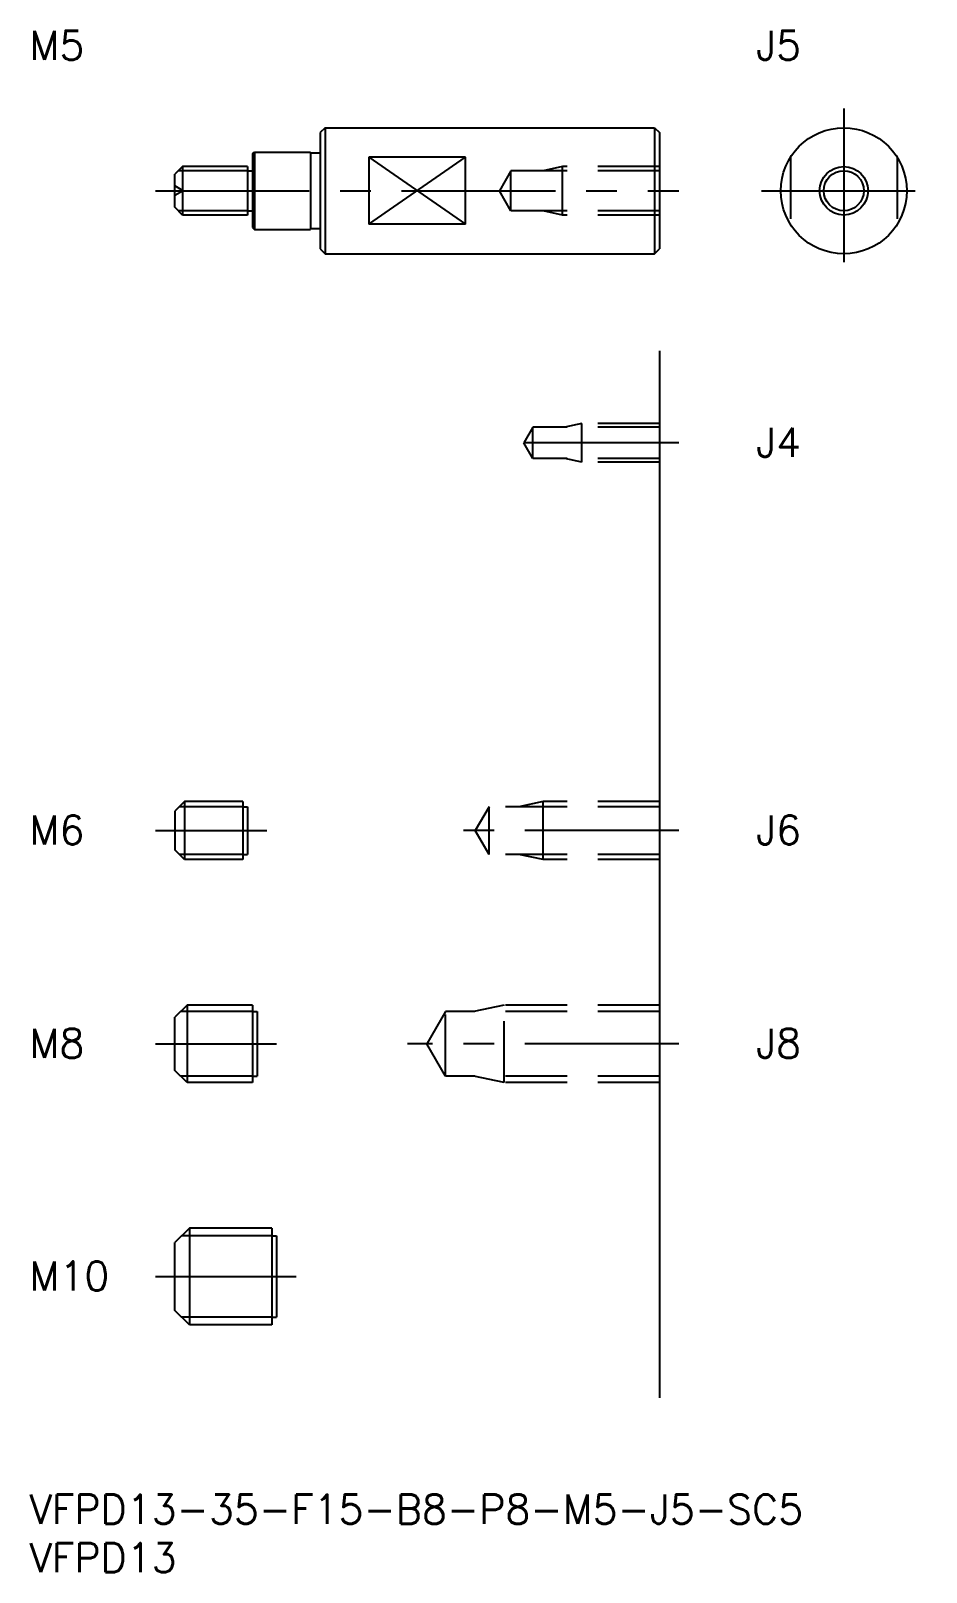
# Model space of a CAD drawing. Extents: x 0 to 93, y -8 to 151.
import ezdxf

# ---------------------------------------------------------------- set-up
doc = ezdxf.new("R2010")
doc.units = 0
doc.header["$LTSCALE"] = 0.5
doc.linetypes.add('CENTER', pattern=[50.8, 31.75, -6.35, 6.35, -6.35])
doc.linetypes.add('DASHED', pattern=[19.05, 12.7, -6.35])
for name, color, linetype in [('MSM_CENTER', 1, 'CENTER'), ('MSM_CONTINUOUS', 7, 'CONTINUOUS'), ('MSM_DASHED', 4, 'DASHED'), ('MSM_NARROW', 5, 'CONTINUOUS'), ('MSM_PART_NUMBER', 7, 'CONTINUOUS')]:
    doc.layers.add(name, color=color, linetype=linetype)
doc.styles.get("Standard").update_dxf_attribs({"font": 'txt.shx', "height": 1, "bigfont": 'bigfont.shx'})

# ---------------------------------------------------------------- blocks, each defined once
blk = doc.blocks.new('*U10')
at = {"layer": 'MSM_PART_NUMBER'}
blk.add_text('VFPD13-35-F15-B8-P8-M5-J5-SC5', height=3, dxfattribs=at).set_placement((0, -3))
blk = doc.blocks.new('*U11')
at = {"layer": 'MSM_PART_NUMBER'}
blk.add_text('VFPD13', height=3, dxfattribs=at).set_placement((0, -8))
blk = doc.blocks.new('*U12')
at = {"layer": 'MSM_PART_NUMBER'}
blk.add_text('M10', height=3, dxfattribs=at).set_placement((0, 21.06))
blk = doc.blocks.new('*U13')
at = {"layer": 'MSM_PART_NUMBER'}
blk.add_text('M8', height=3, dxfattribs=at).set_placement((0, 45.06))
blk = doc.blocks.new('*U14')
at = {"layer": 'MSM_PART_NUMBER'}
blk.add_text('M6', height=3, dxfattribs=at).set_placement((0, 67.06))
blk = doc.blocks.new('*U15')
at = {"layer": 'MSM_PART_NUMBER'}
blk.add_text('J8', height=3, dxfattribs=at).set_placement((75, 45.06))
blk = doc.blocks.new('*U16')
at = {"layer": 'MSM_PART_NUMBER'}
blk.add_text('J6', height=3, dxfattribs=at).set_placement((75, 67.06))
blk = doc.blocks.new('*U17')
at = {"layer": 'MSM_PART_NUMBER'}
blk.add_text('J4', height=3, dxfattribs=at).set_placement((75, 107.06))
blk = doc.blocks.new('*U18')
at = {"layer": 'MSM_PART_NUMBER'}
blk.add_text('M5', height=3, dxfattribs=at).set_placement((0, 148))
blk = doc.blocks.new('*U19')
at = {"layer": 'MSM_PART_NUMBER'}
blk.add_text('J5', height=3, rotation=360, dxfattribs=at).set_placement((75, 148))

msp = doc.modelspace()

# ---------------------------------------------------------------- linework, layer by layer
at = {"layer": 'MSM_CENTER'}
for p, q in [((84.04, 143), (84.04, 126)), ((13, 134.5), (67, 134.5)), ((75.54, 134.5), (92.54, 134.5)), ((67, 108.5), (49, 108.5)), ((13, 68.5), (24.5, 68.5)), ((67, 68.5), (44, 68.5)), ((13, 46.5), (25.5, 46.5)), ((67, 46.5), (39, 46.5)), ((13, 22.5), (27.5, 22.5))]:
    msp.add_line(p, q, dxfattribs=at)
at = {"layer": 'MSM_CONTINUOUS'}
for p, q in [((30.5, 141), (30, 140.5)), ((30, 140.5), (30, 128.5)), ((30.5, 141), (64.5, 141)), ((30.5, 141), (30.5, 128)), ((64.5, 141), (64.5, 128)), ((64.5, 141), (65, 140.5)), ((65, 140.5), (65, 128.5)), ((23, 138.3), (23.2, 138.5)), ((23.2, 138.5), (29, 138.5)), ((23.2, 138.5), (23.2, 130.5)), ((29, 138.5), (29, 130.5)), ((29, 138.4), (30, 138.4)), ((15.8, 137), (15, 136.2)), ((22.5, 137), (15.8, 137)), ((15.8, 137), (15.8, 132)), ((22.5, 137), (22.5, 132)), ((23, 138.3), (23, 130.7)), ((45, 137.96), (35, 137.96)), ((35, 137.96), (35, 131.04)), ((45, 131.04), (45, 137.96)), ((15, 132.8), (15, 136.2)), ((22.5, 136.57), (23, 136.57)), ((15.8, 132), (15, 132.8)), ((22.5, 132), (15.8, 132)), ((22.5, 132.43), (23, 132.43)), ((23, 130.7), (23.2, 130.5)), ((23.2, 130.5), (29, 130.5)), ((29, 130.6), (30, 130.6)), ((45, 131.04), (35, 131.04)), ((30, 128.5), (30.5, 128)), ((30.5, 128), (64.5, 128)), ((64.5, 128), (65, 128.5)), ((65, 118), (65, 10)), ((16, 71.5), (15, 70.5)), ((15, 70.5), (15, 66.5)), ((22, 71.5), (16, 71.5)), ((16, 71.5), (16, 65.5)), ((22, 71.5), (22, 65.5)), ((22, 70.96), (22.5, 70.96)), ((22.5, 70.96), (22.5, 66.04)), ((16, 65.5), (15, 66.5)), ((22, 65.5), (16, 65.5)), ((22, 66.04), (22.5, 66.04)), ((16.25, 50.5), (15, 49.25)), ((23, 50.5), (16.25, 50.5)), ((16.25, 50.5), (16.25, 42.5)), ((23, 50.5), (23, 42.5)), ((23, 49.82), (23.5, 49.82)), ((23.5, 49.82), (23.5, 43.18)), ((15, 43.75), (15, 49.25)), ((16.25, 42.5), (15, 43.75)), ((23, 43.18), (23.5, 43.18)), ((23, 42.5), (16.25, 42.5)), ((16.5, 27.5), (15, 26)), ((25, 27.5), (16.5, 27.5)), ((16.5, 27.5), (16.5, 17.5)), ((25, 27.5), (25, 17.5)), ((15, 19), (15, 26)), ((25, 26.69), (25.5, 26.69)), ((25.5, 26.69), (25.5, 18.31)), ((16.5, 17.5), (15, 19)), ((25, 17.5), (16.5, 17.5)), ((25, 18.31), (25.5, 18.31))]:
    msp.add_line(p, q, dxfattribs=at)
for radius in [6.5, 2.07]:
    msp.add_circle((84.04, 134.5), radius, dxfattribs=at)
at = {"layer": 'MSM_DASHED'}
for p, q in [((55, 137), (53, 136.57)), ((65, 137), (55, 137)), ((55, 132), (55, 137)), ((78.54, 137.96), (78.54, 131.04)), ((89.54, 137.96), (89.54, 131.04)), ((49.69, 136.57), (48.5, 134.5)), ((65, 136.57), (49.69, 136.57)), ((49.69, 132.43), (49.69, 136.57)), ((15.87, 134.5), (15, 135)), ((15.87, 134.5), (15, 134)), ((49.69, 132.43), (48.5, 134.5)), ((65, 132.43), (49.69, 132.43)), ((55, 132), (53, 132.43)), ((65, 132), (55, 132)), ((51.94, 110.12), (51, 108.5)), ((65, 110.12), (51.94, 110.12)), ((51.94, 106.88), (51.94, 110.12)), ((57, 110.5), (55.25, 110.12)), ((65, 110.5), (57, 110.5)), ((57, 106.5), (57, 110.5)), ((51.94, 106.88), (51, 108.5)), ((65, 106.88), (51.94, 106.88)), ((57, 106.5), (55.25, 106.88)), ((65, 106.5), (57, 106.5)), ((47.42, 70.96), (46, 68.5)), ((65, 70.96), (47.42, 70.96)), ((47.42, 66.04), (47.42, 70.96)), ((53, 71.5), (50.5, 70.96)), ((65, 71.5), (53, 71.5)), ((53, 65.5), (53, 71.5)), ((47.42, 66.04), (46, 68.5)), ((65, 66.04), (47.42, 66.04)), ((53, 65.5), (50.5, 66.04)), ((65, 65.5), (53, 65.5)), ((42.92, 49.82), (41, 46.5)), ((42.92, 43.18), (42.92, 49.82)), ((65, 49.82), (42.92, 49.82)), ((49, 50.5), (45.87, 49.82)), ((49, 42.5), (49, 50.5)), ((65, 50.5), (49, 50.5)), ((42.92, 43.18), (41, 46.5)), ((65, 43.18), (42.92, 43.18)), ((49, 42.5), (45.87, 43.18)), ((65, 42.5), (49, 42.5))]:
    msp.add_line(p, q, dxfattribs=at)
at = {"layer": 'MSM_NARROW'}
for p, q in [((35, 131.04), (45, 137.96)), ((35, 137.96), (45, 131.04)), ((22.5, 136.57), (15.37, 136.57)), ((22.5, 132.43), (15.37, 132.43)), ((22, 70.96), (15.46, 70.96)), ((22, 66.04), (15.46, 66.04)), ((23, 49.82), (15.57, 49.82)), ((23, 43.18), (15.57, 43.18)), ((25, 26.69), (15.69, 26.69)), ((25, 18.31), (15.69, 18.31))]:
    msp.add_line(p, q, dxfattribs=at)
msp.add_circle((84.04, 134.5), 2.5, dxfattribs=at)

# ---------------------------------------------------------------- block references
at = {"layer": 'MSM_CONTINUOUS'}
for name in ['*U18', '*U19', '*U17', '*U14', '*U16', '*U13', '*U15', '*U12', '*U10', '*U11']:
    msp.add_blockref(name, (0, 0), dxfattribs=at)

doc.saveas('drawing.dxf')
